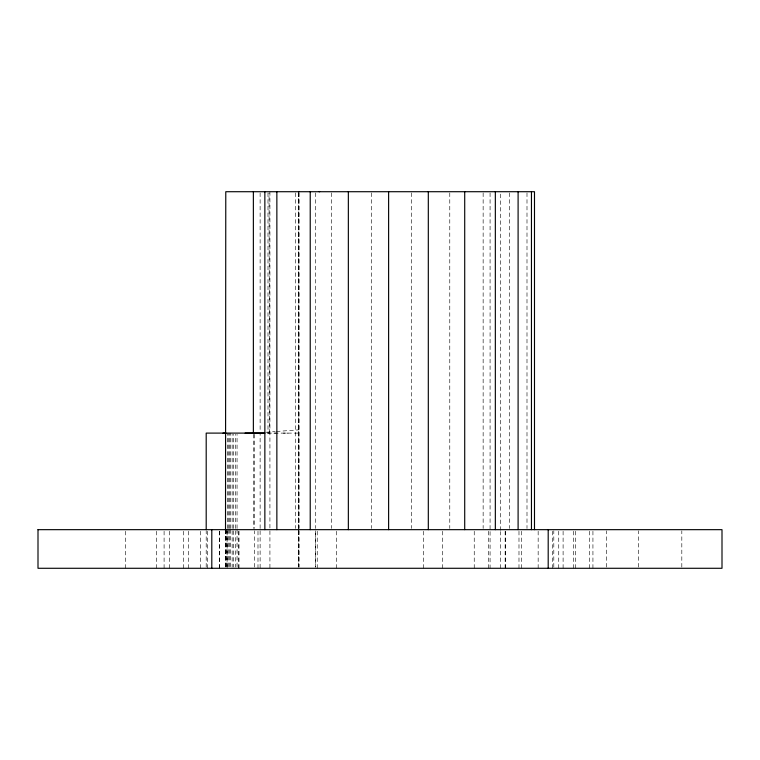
<?xml version="1.0" encoding="UTF-8"?>
<svg xmlns="http://www.w3.org/2000/svg" width="760" height="760" viewBox="0 0 760 760"><rect width="100%" height="100%" fill="white"/><g stroke="black" fill="none" stroke-linecap="round" stroke-linejoin="round"><path stroke-width="0.57" stroke-dasharray="3.8 2.85" d="M125.714 568.281L125.714 530.832M156.607 568.281L156.617 530.832M164.093 568.281L164.093 530.832M169.309 568.281L169.309 530.832M183.407 568.281L183.407 530.832M188.623 568.281L188.623 530.832M200.307 568.281L200.307 530.832M206.197 567.112L206.197 530.832M207.651 568.281L207.651 530.832M219.611 568.281L219.611 530.832M219.707 568.281L219.707 530.832M225.511 567.112L225.511 530.832M227.097 568.281L227.097 530.832M227.287 528.485L227.287 433.105M228.256 528.485L228.256 433.105M229.396 528.485L229.396 433.105M230.707 528.485L230.707 433.105M232.151 528.485L232.151 434.283M233.7 528.485L233.709 434.283M235.343 528.485L235.353 434.283M237.053 528.485L237.053 434.283M238.545 568.281L238.545 530.832M239.01 568.281L239.01 530.832M254.476 567.112L254.476 530.832M257.991 568.281L257.991 530.832M260.12 528.485L260.12 433.105M317.243 568.281L317.243 530.832M336.547 568.281L336.547 530.832M423.491 568.281L423.491 530.832M442.719 568.281L442.719 530.832M474.24 568.281L474.24 530.832M488.49 568.281L488.49 530.832M500.697 568.281L500.697 531.572M500.697 530.385L500.697 192.898M505.144 568.281L505.144 530.832M505.523 568.281L505.523 530.832M518.985 568.281L518.985 530.832M521.455 568.281L521.455 530.832M538.156 568.281L538.156 530.832M552.349 568.281L552.349 530.832M553.803 567.112L553.803 530.832M558.733 568.281L558.733 530.832M563.103 568.281L563.103 530.832M573.629 568.281L573.629 530.832M575.386 568.281L575.386 530.832M589.627 568.281L589.627 530.832M592.933 568.281L592.933 530.832M606.556 567.112L606.556 530.832M638.362 567.112L638.362 530.832M681.815 567.112L681.815 530.832M265.933 432.259L275.205 431.575M276.365 431.49L298.376 429.875M267.539 433.105L269.942 433.105M273.885 433.105L277.4 433.105M283.337 433.105L286.292 433.105M288.106 433.105L287.213 433.105M298.158 433.105L264.461 433.105M269.591 433.105L269.059 192.898M526.994 192.898L526.994 528.475M509.485 192.898L509.485 528.475M490.076 192.898L490.076 530.385M490.076 531.572L490.076 568.281M483.141 192.898L483.141 528.475M449.777 192.898L449.777 528.475M411.654 192.898L411.654 528.475M371.383 192.898L371.383 528.475M331.692 192.898L331.692 528.475M315.562 192.898L315.562 528.475M299.117 192.898L299.117 528.475M299.117 530.832L299.117 567.112M298.747 191.719L298.747 528.475M298.747 529.663L298.747 567.112M298.613 192.898L298.613 528.485M298.613 530.832L298.613 567.112M298.376 192.898L298.376 528.485M298.376 530.832L298.376 567.112M295.288 192.898L295.288 528.475M269.923 191.719L269.923 528.475M269.923 530.832L269.923 568.281M267.995 192.898L267.995 433.105M260.12 192.898L260.12 430.74M260.12 530.832L260.12 568.281M254.344 434.283L254.344 528.485M253.365 434.283L253.365 528.485M237.053 529.663L237.053 567.112M235.343 530.832L235.343 567.112M233.7 530.832L233.7 567.112M232.151 530.832L232.151 567.112M230.707 529.663L230.707 567.112M229.396 529.663L229.396 567.112M228.256 529.663L228.256 567.112M227.287 529.663L227.287 567.112M226.518 529.663L226.518 567.112M225.967 529.663L225.967 567.112M225.625 529.663L225.625 567.112M315.562 530.832L315.562 567.112L315.562 530.832"/><path stroke-width="1.14" d="M206.197 529.663L206.197 433.105L264.86 433.105L264.86 191.71M211.802 568.281L211.802 529.663M225.511 529.663L225.777 191.719L534.489 191.71L534.489 529.663M264.86 529.663L264.86 433.105L245.1 433.105M548.197 568.29L548.197 529.663M222.993 433.105L225.786 433.105M299.117 191.719L298.747 191.719M319.133 191.71L319.656 191.719M531.458 191.71L531.458 529.663M518.101 191.71L518.101 529.663M495.339 191.71L495.339 529.663M464.712 191.71L464.712 529.663M428.308 191.71L428.308 529.663M388.616 191.71L388.616 529.663M348.346 191.71L348.346 529.663M310.222 191.71L310.222 529.663M276.858 191.71L276.858 529.663M253.365 191.719L253.365 433.105M38 529.663L38 568.281L722 568.281L722 529.663L38 529.663"/></g></svg>
